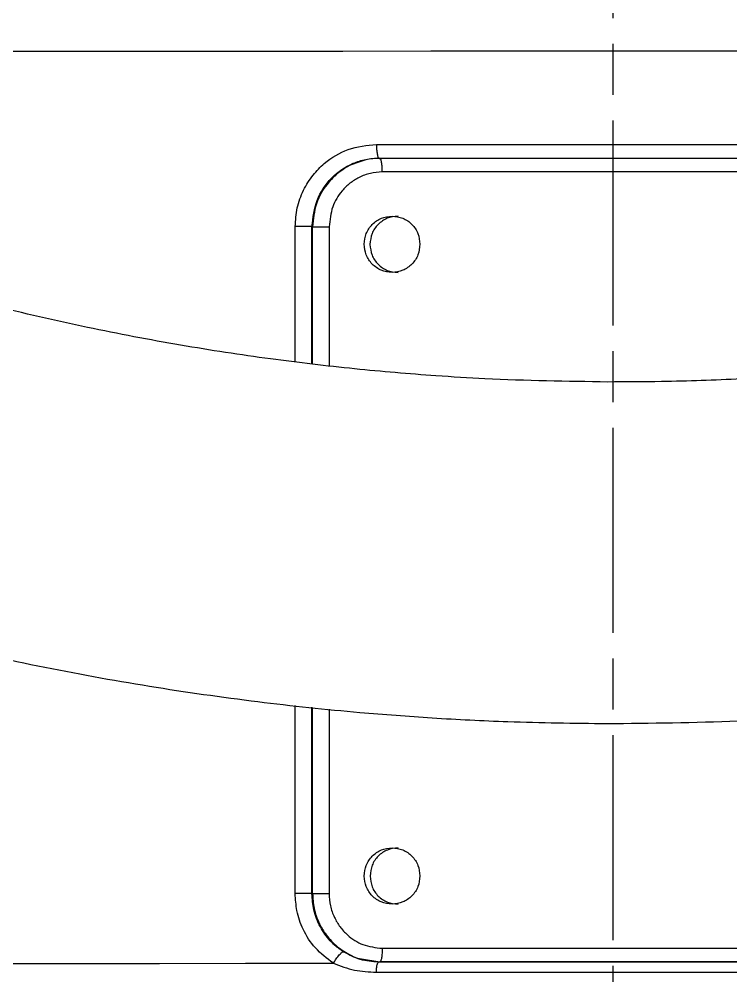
# Model space of a CAD drawing. Header units: millimetres. Extents: x 2451 to 4400, y 944 to 2322.
# Drawn here: x 3236.8 to 3278.5, y 1141 to 1197 of the extents above; entities that cross this region are included whole.
import ezdxf

# ---------------------------------------------------------------- set-up
doc = ezdxf.new("R2010")
doc.units = ezdxf.units.MM
doc.linetypes.add('AM_ISO08W050', pattern=[18, 12, -1.5, 3, -1.5])
doc.layers.add('AM_7', color=4, linetype='AM_ISO08W050', lineweight=25)

msp = doc.modelspace()

# ---------------------------------------------------------------- linework, layer by layer
at = {"color": 7, "linetype": 'Continuous', "lineweight": 25}
for p, q in [((3257.842, 1188.872), (3257.904, 1188.86)), ((3257.947, 1188.807), (3257.904, 1188.86)), ((3252.943, 1176.941), (3252.943, 1184.861)), ((3253.963, 1184.853), (3253.927, 1184.86)), ((3253.927, 1176.824), (3253.927, 1184.86)), ((3253.963, 1176.82), (3253.963, 1184.853)), ((3254.931, 1184.851), (3254.931, 1176.706)), ((3252.942, 1145.795), (3252.942, 1156.811)), ((3253.926, 1145.793), (3253.926, 1156.707)), ((3253.961, 1145.799), (3253.962, 1156.703)), ((3254.93, 1156.601), (3254.929, 1145.798)), ((3253.926, 1145.793), (3253.961, 1145.799)), ((3256.711, 1141.986), (3257.9, 1141.795)), ((3257.9, 1141.795), (3257.823, 1141.781)), ((3257.944, 1141.847), (3257.9, 1141.795))]:
    msp.add_line(p, q, dxfattribs=at)
at = {"color": 7, "linetype": 'Continuous', "lineweight": 25, "flags": 128}
for points in [[(3236.06, 1195.129), (3240.791, 1195.134), (3245.66, 1195.138), (3250.645, 1195.141), (3255.725, 1195.144), (3260.877, 1195.146), (3266.076, 1195.147), (3271.301, 1195.147), (3276.527, 1195.147), (3281.732, 1195.146)], [(3194.342, 1141.574), (3195.233, 1141.585), (3196.477, 1141.596), (3198.068, 1141.607), (3199.999, 1141.618), (3202.26, 1141.628), (3204.841, 1141.638), (3207.731, 1141.647), (3210.916, 1141.656), (3214.381, 1141.665), (3218.11, 1141.673), (3222.087, 1141.681), (3226.292, 1141.687), (3230.706, 1141.694), (3235.31, 1141.699), (3240.081, 1141.704), (3244.998, 1141.708), (3250.037, 1141.712), (3255.177, 1141.715)]]:
    msp.add_lwpolyline(points, dxfattribs=at)
at = {"color": 7, "linetype": 'Continuous', "lineweight": 25}
for centre, radius, start, end in [((3253.2, 1025.755), 159.106, 89.73825, 90.09254), ((3254.683, 1341.263), 156.412, 269.73624, 270.09082), ((3253.199, 986.687), 159.108, 89.73825, 90.09254), ((3254.681, 1302.214), 156.416, 269.73625, 270.09082)]:
    msp.add_arc(centre, radius, start, end, dxfattribs=at)
for points, knots in [([(3271.2, 1155.758), (3273.761, 1155.783), (3277.341, 1155.818), (3282.61, 1156.096), (3287.075, 1156.432), (3292.391, 1156.997), (3297.96, 1157.771), (3303.773, 1158.781), (3309.744, 1160.037), (3315.82, 1161.547), (3321.958, 1163.318), (3328.124, 1165.352), (3334.287, 1167.652), (3340.424, 1170.217), (3346.512, 1173.047), (3352.532, 1176.141), (3358.464, 1179.496), (3364.293, 1183.108), (3370.003, 1186.973), (3375.579, 1191.088), (3381.006, 1195.445), (3386.272, 1200.039), (3391.363, 1204.864), (3396.268, 1209.911), (3400.975, 1215.174), (3405.473, 1220.644), (3409.751, 1226.312), (3413.8, 1232.17), (3417.609, 1238.206), (3421.171, 1244.412), (3424.476, 1250.777), (3427.517, 1257.289), (3430.286, 1263.939), (3432.776, 1270.713), (3434.982, 1277.601), (3436.896, 1284.589), (3438.515, 1291.667), (3439.833, 1298.821), (3440.846, 1306.038), (3441.55, 1313.305), (3441.943, 1320.609), (3442.022, 1327.937), (3441.785, 1335.275), (3441.231, 1342.61), (3440.359, 1349.927), (3439.168, 1357.214), (3437.66, 1364.457), (3435.835, 1371.642), (3433.695, 1378.754), (3431.241, 1385.782), (3428.476, 1392.71), (3425.403, 1399.527), (3422.026, 1406.217), (3418.349, 1412.769), (3414.375, 1419.169), (3410.11, 1425.405), (3405.559, 1431.463), (3400.727, 1437.331), (3395.62, 1442.997), (3390.243, 1448.45), (3384.796, 1453.498), (3379.323, 1458.15), (3373.865, 1462.419), (3368.24, 1466.462), (3362.458, 1470.27), (3356.531, 1473.838), (3350.469, 1477.16), (3344.283, 1480.23), (3337.986, 1483.044), (3331.592, 1485.596), (3325.117, 1487.882), (3318.58, 1489.898), (3312.005, 1491.641), (3305.432, 1493.106), (3298.938, 1494.287), (3292.648, 1495.184), (3287.125, 1495.768), (3282.242, 1496.135), (3277.418, 1496.375), (3271.443, 1496.492), (3265.927, 1496.382), (3260.657, 1496.11), (3256.193, 1495.773), (3250.877, 1495.208), (3245.308, 1494.434), (3239.494, 1493.424), (3233.523, 1492.168), (3227.447, 1490.657), (3221.309, 1488.887), (3215.144, 1486.853), (3208.981, 1484.553), (3202.844, 1481.988), (3196.756, 1479.157), (3190.736, 1476.064), (3184.803, 1472.709), (3178.974, 1469.097), (3173.264, 1465.231), (3167.689, 1461.117), (3162.262, 1456.76), (3156.996, 1452.166), (3151.905, 1447.341), (3147, 1442.294), (3142.293, 1437.031), (3137.795, 1431.561), (3133.517, 1425.892), (3129.468, 1420.035), (3125.658, 1413.999), (3122.097, 1407.793), (3118.792, 1401.428), (3115.749, 1394.916), (3112.987, 1388.265), (3110.65, 1381.982), (3109.372, 1377.877), (3108.808, 1376.069)], [0, 0, 0, 0, 0.010207, 0.014274, 0.021037, 0.028056, 0.035587, 0.043451, 0.051578, 0.059911, 0.06841, 0.077044, 0.085791, 0.094634, 0.103558, 0.112554, 0.121612, 0.130726, 0.13989, 0.149098, 0.158347, 0.167633, 0.176954, 0.186306, 0.195688, 0.205098, 0.214535, 0.223996, 0.233481, 0.242989, 0.252518, 0.262068, 0.271639, 0.281229, 0.290838, 0.300466, 0.310113, 0.319778, 0.329461, 0.339162, 0.348881, 0.358618, 0.368373, 0.378146, 0.387938, 0.397748, 0.407578, 0.417427, 0.427296, 0.437185, 0.447097, 0.457031, 0.466988, 0.47697, 0.486979, 0.497016, 0.507082, 0.517181, 0.527315, 0.537488, 0.547704, 0.556915, 0.566123, 0.575327, 0.584526, 0.593719, 0.602905, 0.612082, 0.621247, 0.630396, 0.639524, 0.64862, 0.657668, 0.666638, 0.675463, 0.683979, 0.691963, 0.697606, 0.703501, 0.71122, 0.721427, 0.725494, 0.732257, 0.739276, 0.746807, 0.754671, 0.762798, 0.771131, 0.77963, 0.788264, 0.797011, 0.805853, 0.814778, 0.823774, 0.832832, 0.841946, 0.85111, 0.860318, 0.869567, 0.878853, 0.888174, 0.897526, 0.906908, 0.916318, 0.925755, 0.935216, 0.944701, 0.954208, 0.963738, 0.973288, 0.982858, 0.992449, 1, 1, 1, 1]), ([(3101.33, 1327.25), (3101.314, 1326.258), (3101.259, 1322.819), (3101.495, 1316.93), (3102.034, 1309.595), (3102.91, 1302.277), (3104.099, 1294.99), (3105.608, 1287.748), (3107.432, 1280.563), (3109.573, 1273.45), (3112.027, 1266.423), (3114.792, 1259.494), (3117.864, 1252.678), (3121.241, 1245.987), (3124.919, 1239.435), (3128.893, 1233.035), (3133.158, 1226.8), (3137.709, 1220.742), (3142.541, 1214.874), (3147.648, 1209.207), (3153.024, 1203.755), (3158.471, 1198.707), (3163.945, 1194.055), (3169.403, 1189.785), (3175.028, 1185.743), (3180.809, 1181.935), (3186.737, 1178.367), (3192.799, 1175.045), (3198.985, 1171.974), (3205.282, 1169.161), (3211.675, 1166.609), (3218.15, 1164.323), (3224.688, 1162.307), (3231.263, 1160.564), (3237.836, 1159.099), (3244.33, 1157.918), (3250.619, 1157.021), (3256.143, 1156.437), (3261.026, 1156.071), (3265.85, 1155.823), (3269.264, 1155.782), (3271.2, 1155.758)], [0, 0, 0, 0, 0.011098, 0.038456, 0.065866, 0.093327, 0.120841, 0.148408, 0.176031, 0.203709, 0.231446, 0.259243, 0.287104, 0.31503, 0.343027, 0.371097, 0.399245, 0.427478, 0.455801, 0.484223, 0.512754, 0.541404, 0.567237, 0.593062, 0.618875, 0.644675, 0.670459, 0.696222, 0.721959, 0.747663, 0.773323, 0.798921, 0.824432, 0.849809, 0.874965, 0.899718, 0.9236, 0.945993, 0.961817, 0.978352, 1, 1, 1, 1]), ([(3415.93, 1284.03), (3415.63, 1282.968), (3414.693, 1279.663), (3412.787, 1274.212), (3410.228, 1267.685), (3407.344, 1261.273), (3404.158, 1254.985), (3400.67, 1248.836), (3396.885, 1242.84), (3392.809, 1237.011), (3388.446, 1231.362), (3383.802, 1225.907), (3378.883, 1220.657), (3373.874, 1215.801), (3368.819, 1211.329), (3363.761, 1207.231), (3358.533, 1203.357), (3353.145, 1199.715), (3347.609, 1196.312), (3341.936, 1193.154), (3336.139, 1190.247), (3330.232, 1187.596), (3324.228, 1185.207), (3318.146, 1183.085), (3312.006, 1181.232), (3305.839, 1179.654), (3299.695, 1178.355), (3293.686, 1177.343), (3288.119, 1176.632), (3283.273, 1176.187), (3278.804, 1175.909), (3274.899, 1175.771), (3272.299, 1175.762), (3271.251, 1175.758)], [0, 0, 0, 0, 0.017078, 0.053144, 0.089298, 0.125545, 0.161888, 0.198335, 0.23489, 0.271563, 0.308361, 0.345297, 0.382382, 0.419634, 0.453214, 0.486783, 0.520336, 0.55387, 0.58738, 0.62086, 0.654303, 0.687696, 0.721023, 0.754256, 0.787351, 0.820228, 0.85273, 0.884498, 0.914491, 0.939551, 0.959781, 0.98378, 1, 1, 1, 1]), ([(3271.251, 1175.758), (3268.851, 1175.795), (3265.492, 1175.848), (3260.55, 1176.151), (3256.36, 1176.508), (3251.373, 1177.099), (3246.152, 1177.899), (3240.706, 1178.937), (3235.118, 1180.221), (3229.439, 1181.759), (3223.71, 1183.557), (3217.967, 1185.617), (3212.237, 1187.942), (3206.542, 1190.525), (3200.921, 1193.394), (3196.998, 1195.525), (3194.996, 1196.767), (3194.795, 1196.891)], [0, 0, 0, 0, 0.089708, 0.125509, 0.185041, 0.24684, 0.313151, 0.382408, 0.453986, 0.527384, 0.602246, 0.678309, 0.755372, 0.833285, 0.911926, 0.991202, 1, 1, 1, 1]), ([(3252.943, 1184.861), (3252.967, 1185.228), (3253.014, 1185.965), (3253.395, 1186.993), (3253.944, 1187.874), (3254.788, 1188.739), (3256.033, 1189.501), (3257.139, 1189.615), (3257.703, 1189.673)], [0, 0, 0, 0, 0.144955, 0.291072, 0.429926, 0.55636, 0.774114, 1, 1, 1, 1]), ([(3257.703, 1189.673), (3257.705, 1189.574), (3257.707, 1189.422), (3257.725, 1189.238), (3257.743, 1189.111), (3257.765, 1189.007), (3257.797, 1188.905), (3257.824, 1188.885), (3257.842, 1188.872)], [0, 0, 0, 0, 0.2398052, 0.3685843, 0.5, 0.6314158, 0.7601948, 1, 1, 1, 1]), ([(3271.633, 1189.676), (3274.065, 1189.676), (3278.911, 1189.676), (3286.09, 1189.675), (3291.935, 1189.674), (3296.493, 1189.672), (3299.84, 1189.671), (3303.116, 1189.669), (3306.314, 1189.667), (3309.429, 1189.665), (3313.383, 1189.662), (3318.178, 1189.658), (3323.732, 1189.652), (3329.081, 1189.645), (3332.785, 1189.64), (3334.458, 1189.637), (3334.664, 1189.636)], [0, 0, 0, 0, 0.099314, 0.197878, 0.29569, 0.344327, 0.392776, 0.441037, 0.48911, 0.536996, 0.584693, 0.676006, 0.773113, 0.876014, 0.984707, 1, 1, 1, 1]), ([(3253.927, 1184.86), (3253.986, 1185.386), (3254.104, 1186.439), (3255.007, 1187.773), (3256.086, 1188.511), (3257.07, 1188.827), (3257.585, 1188.857), (3257.842, 1188.872)], [0, 0, 0, 0, 0.250222, 0.500218, 0.74969, 0.874861, 1, 1, 1, 1]), ([(3256.612, 1188.608), (3256.467, 1188.563), (3256.067, 1188.439), (3255.49, 1188.048), (3254.745, 1187.343), (3254.101, 1186.259), (3254.007, 1185.306), (3253.963, 1184.853)], [0, 0, 0, 0, 0.093897, 0.258023, 0.422171, 0.724916, 1, 1, 1, 1]), ([(3257.904, 1188.86), (3257.622, 1188.85), (3257.176, 1188.833), (3256.764, 1188.669), (3256.612, 1188.608)], [0, 0, 0, 0, 0.632839, 1, 1, 1, 1]), ([(3257.842, 1188.872), (3260.126, 1188.873), (3264.694, 1188.874), (3269.317, 1188.874), (3271.629, 1188.875)], [0, 0, 0, 0, 0.5, 1, 1, 1, 1]), ([(3257.904, 1188.86), (3260.163, 1188.861), (3262.855, 1188.861), (3266.406, 1188.862), (3268.453, 1188.862), (3270.26, 1188.862), (3271.281, 1188.862), (3271.539, 1188.862), (3271.605, 1188.862), (3271.622, 1188.862), (3271.627, 1188.862), (3271.628, 1188.862), (3271.629, 1188.862), (3271.629, 1188.862)], [0, 0, 0, 0, 0.497027, 0.592231, 0.774282, 0.942828, 0.985336, 0.996149, 0.998944, 0.99969, 0.999899, 0.999963, 1, 1, 1, 1]), ([(3258.043, 1188.059), (3258.041, 1188.156), (3258.037, 1188.359), (3258.011, 1188.584), (3257.982, 1188.719), (3257.963, 1188.791), (3257.95, 1188.803), (3257.947, 1188.807)], [0, 0, 0, 0, 0.29566, 0.618308, 0.783604, 0.946574, 1, 1, 1, 1]), ([(3271.629, 1188.875), (3273.992, 1188.875), (3278.83, 1188.875), (3286.194, 1188.874), (3293.751, 1188.872), (3301.402, 1188.869), (3309.023, 1188.864), (3316.489, 1188.858), (3323.583, 1188.851), (3329.155, 1188.844), (3331.951, 1188.839), (3332.883, 1188.837)], [0, 0, 0, 0, 0.099936, 0.20465, 0.314142, 0.428413, 0.547463, 0.671293, 0.799904, 0.933297, 1, 1, 1, 1]), ([(3271.629, 1188.862), (3271.935, 1188.862), (3272.746, 1188.863), (3274.168, 1188.863), (3275.68, 1188.863), (3276.888, 1188.863), (3277.781, 1188.863), (3278.751, 1188.863), (3279.987, 1188.863), (3281.2, 1188.862), (3282.348, 1188.862), (3283.629, 1188.862), (3285.464, 1188.862), (3287.143, 1188.861), (3288.492, 1188.861), (3289.301, 1188.861), (3290.156, 1188.861), (3291.056, 1188.86), (3292, 1188.86), (3294.935, 1188.859), (3299.481, 1188.857), (3305.174, 1188.854), (3309.845, 1188.851), (3313.559, 1188.848), (3316.388, 1188.846), (3318.398, 1188.844), (3319.584, 1188.843), (3320.143, 1188.842), (3320.305, 1188.842), (3320.357, 1188.842), (3320.376, 1188.842), (3320.382, 1188.842), (3320.384, 1188.842), (3320.385, 1188.842), (3320.386, 1188.842), (3320.386, 1188.842), (3320.386, 1188.842), (3320.386, 1188.842), (3320.386, 1188.842), (3320.655, 1188.841), (3321.337, 1188.841), (3322.592, 1188.839), (3324.101, 1188.837), (3325.499, 1188.836), (3326.518, 1188.834), (3327.292, 1188.833), (3328.117, 1188.832), (3329.102, 1188.831), (3330.078, 1188.829), (3330.879, 1188.828), (3331.658, 1188.827), (3332.295, 1188.826), (3332.733, 1188.825), (3332.856, 1188.825)], [0, 0, 0, 0, 0.012973, 0.034337, 0.060199, 0.077036, 0.085541, 0.098133, 0.118255, 0.138092, 0.149882, 0.167263, 0.192912, 0.228649, 0.239676, 0.251395, 0.263806, 0.27691, 0.290705, 0.305192, 0.405966, 0.493675, 0.568315, 0.629883, 0.678375, 0.713791, 0.736127, 0.74239, 0.744295, 0.745005, 0.745236, 0.745322, 0.745357, 0.745372, 0.745378, 0.745381, 0.745382, 0.745383, 0.745383, 0.745383, 0.760108, 0.782989, 0.815582, 0.846332, 0.865142, 0.876857, 0.893505, 0.916185, 0.939041, 0.956594, 0.969065, 0.991384, 1, 1, 1, 1]), ([(3258.043, 1188.059), (3257.808, 1188.043), (3257.338, 1188.012), (3256.695, 1187.766), (3256.134, 1187.414), (3255.571, 1186.863), (3255.051, 1186.011), (3254.972, 1185.248), (3254.931, 1184.851)], [0, 0, 0, 0, 0.142859, 0.286474, 0.415247, 0.544304, 0.763146, 1, 1, 1, 1]), ([(3324.758, 1188.035), (3323.909, 1188.036), (3321.984, 1188.039), (3318.821, 1188.042), (3315.397, 1188.045), (3310.407, 1188.049), (3303.586, 1188.054), (3294.687, 1188.058), (3285.537, 1188.061), (3276.289, 1188.062), (3267.07, 1188.061), (3261.04, 1188.059), (3258.043, 1188.059)], [0, 0, 0, 0, 0.048952, 0.110958, 0.16991, 0.225807, 0.358661, 0.489986, 0.619783, 0.748051, 0.87479, 1, 1, 1, 1]), ([(3256.986, 1183.826), (3257.01, 1184.04), (3257.059, 1184.47), (3257.432, 1185.016), (3257.971, 1185.402), (3258.401, 1185.452), (3258.616, 1185.477)], [0, 0, 0, 0, 0.246716, 0.496183, 0.748181, 1, 1, 1, 1]), ([(3258.616, 1185.477), (3258.832, 1185.452), (3259.263, 1185.402), (3259.803, 1185.015), (3260.177, 1184.47), (3260.225, 1184.041), (3260.249, 1183.827)], [0, 0, 0, 0, 0.252568, 0.504589, 0.753637, 1, 1, 1, 1]), ([(3258.616, 1182.177), (3258.4, 1182.202), (3257.969, 1182.252), (3257.431, 1182.639), (3257.058, 1183.184), (3257.01, 1183.613), (3256.986, 1183.826)], [0, 0, 0, 0, 0.252697, 0.504909, 0.753898, 1, 1, 1, 1]), ([(3260.249, 1183.827), (3260.225, 1183.614), (3260.177, 1183.184), (3259.802, 1182.638), (3259.261, 1182.252), (3258.831, 1182.202), (3258.616, 1182.177)], [0, 0, 0, 0, 0.246955, 0.496409, 0.748277, 1, 1, 1, 1]), ([(3256.986, 1146.826), (3257.01, 1147.04), (3257.059, 1147.47), (3257.432, 1148.016), (3257.971, 1148.402), (3258.401, 1148.452), (3258.616, 1148.477)], [0, 0, 0, 0, 0.246716, 0.496183, 0.748181, 1, 1, 1, 1]), ([(3258.616, 1148.477), (3258.832, 1148.452), (3259.263, 1148.402), (3259.803, 1148.015), (3260.177, 1147.47), (3260.225, 1147.041), (3260.249, 1146.827)], [0, 0, 0, 0, 0.252568, 0.504589, 0.753637, 1, 1, 1, 1]), ([(3258.616, 1145.177), (3258.4, 1145.202), (3257.969, 1145.252), (3257.431, 1145.639), (3257.058, 1146.184), (3257.01, 1146.613), (3256.986, 1146.826)], [0, 0, 0, 0, 0.252697, 0.504909, 0.753898, 1, 1, 1, 1]), ([(3260.249, 1146.827), (3260.225, 1146.614), (3260.177, 1146.184), (3259.802, 1145.638), (3259.261, 1145.252), (3258.831, 1145.202), (3258.616, 1145.177)], [0, 0, 0, 0, 0.246955, 0.496409, 0.748277, 1, 1, 1, 1]), ([(3255.177, 1141.715), (3254.805, 1141.996), (3254.089, 1142.538), (3253.393, 1143.639), (3253.006, 1144.738), (3252.962, 1145.46), (3252.942, 1145.795)], [0, 0, 0, 0, 0.289317, 0.556861, 0.794359, 1, 1, 1, 1]), ([(3255.762, 1142.392), (3255.753, 1142.398), (3255.671, 1142.45), (3255.399, 1142.641), (3254.91, 1143.081), (3254.372, 1143.839), (3253.993, 1144.793), (3253.948, 1145.471), (3253.926, 1145.793)], [0, 0, 0, 0, 0.00842, 0.072905, 0.250214, 0.500148, 0.762303, 1, 1, 1, 1]), ([(3253.961, 1145.799), (3253.979, 1145.51), (3254.017, 1144.908), (3254.297, 1144.119), (3254.724, 1143.386), (3255.294, 1142.738), (3255.997, 1142.286), (3256.481, 1142.022), (3256.701, 1141.988), (3256.711, 1141.986)], [0, 0, 0, 0, 0.171291, 0.356774, 0.490954, 0.676469, 0.865666, 0.994174, 1, 1, 1, 1]), ([(3254.929, 1145.798), (3254.944, 1145.558), (3254.974, 1145.076), (3255.211, 1144.415), (3255.55, 1143.837), (3256.082, 1143.257), (3256.908, 1142.718), (3257.654, 1142.636), (3258.041, 1142.593)], [0, 0, 0, 0, 0.14404, 0.288565, 0.417763, 0.546793, 0.764831, 1, 1, 1, 1]), ([(3258.041, 1142.593), (3258.039, 1142.494), (3258.036, 1142.342), (3258.019, 1142.158), (3258.001, 1142.031), (3257.978, 1141.931), (3257.959, 1141.862), (3257.947, 1141.849), (3257.944, 1141.847)], [0, 0, 0, 0, 0.300445, 0.461774, 0.626406, 0.791044, 0.952392, 1, 1, 1, 1]), ([(3258.041, 1142.593), (3260.436, 1142.594), (3265.241, 1142.595), (3272.565, 1142.596), (3278.51, 1142.596), (3283.042, 1142.595), (3286.175, 1142.594), (3289.291, 1142.594), (3292.385, 1142.593), (3295.45, 1142.592), (3298.482, 1142.59), (3302.735, 1142.588), (3308.276, 1142.585), (3315.02, 1142.58), (3321.747, 1142.573), (3327.468, 1142.566), (3332.189, 1142.558), (3335.992, 1142.551), (3339.426, 1142.542), (3342.384, 1142.533), (3344.838, 1142.524), (3345.883, 1142.517), (3346.415, 1142.513)], [0, 0, 0, 0, 0.060834, 0.1220737, 0.183719, 0.2102711, 0.2368979, 0.2635992, 0.2903751, 0.3172255, 0.3441506, 0.3711502, 0.4324096, 0.4986217, 0.5697855, 0.6458999, 0.6994123, 0.7551267, 0.8130428, 0.8731605, 0.9354796, 1, 1, 1, 1]), ([(3255.177, 1141.715), (3255.232, 1141.802), (3255.318, 1141.936), (3255.437, 1142.096), (3255.526, 1142.205), (3255.607, 1142.291), (3255.696, 1142.373), (3255.736, 1142.385), (3255.762, 1142.392)], [0, 0, 0, 0, 0.242638, 0.372608, 0.50472, 0.63614, 0.76412, 1, 1, 1, 1]), ([(3257.823, 1141.781), (3257.459, 1141.809), (3256.727, 1141.864), (3256.085, 1142.215), (3255.762, 1142.392)], [0, 0, 0, 0, 0.496296, 1, 1, 1, 1]), ([(3255.177, 1141.715), (3255.585, 1141.56), (3256.394, 1141.254), (3257.262, 1141.213), (3257.692, 1141.193)], [0, 0, 0, 0, 0.50438, 1, 1, 1, 1]), ([(3257.692, 1141.193), (3257.697, 1141.274), (3257.708, 1141.438), (3257.74, 1141.629), (3257.78, 1141.754), (3257.809, 1141.772), (3257.823, 1141.781)], [0, 0, 0, 0, 0.253181, 0.513078, 0.765924, 1, 1, 1, 1]), ([(3347.708, 1141.7), (3346.983, 1141.705), (3345.533, 1141.714), (3341.743, 1141.727), (3336.845, 1141.739), (3330.804, 1141.75), (3323.756, 1141.76), (3315.813, 1141.768), (3307.114, 1141.775), (3297.806, 1141.78), (3288.049, 1141.783), (3278.015, 1141.784), (3267.855, 1141.784), (3261.167, 1141.782), (3257.823, 1141.781)], [0, 0, 0, 0, 0.083333, 0.166667, 0.25, 0.333334, 0.416667, 0.5, 0.583334, 0.666667, 0.75, 0.833334, 0.916667, 1, 1, 1, 1]), ([(3347.171, 1141.714), (3346.671, 1141.718), (3345.685, 1141.724), (3343.405, 1141.733), (3340.644, 1141.742), (3337.416, 1141.75), (3333.805, 1141.757), (3329.259, 1141.765), (3323.656, 1141.773), (3316.937, 1141.78), (3310.035, 1141.786), (3303.105, 1141.79), (3296.281, 1141.793), (3289.671, 1141.796), (3283.361, 1141.797), (3276.839, 1141.798), (3270.257, 1141.797), (3263.779, 1141.796), (3259.773, 1141.795), (3257.9, 1141.795)], [0, 0, 0, 0, 0.060587, 0.1195299, 0.1768287, 0.2324833, 0.2864935, 0.3388593, 0.4142998, 0.4860434, 0.5540892, 0.6184368, 0.6790855, 0.7360349, 0.7892846, 0.838834, 0.8991333, 0.9528558, 1, 1, 1, 1]), ([(3257.692, 1141.193), (3260.717, 1141.193), (3266.753, 1141.195), (3275.906, 1141.195), (3284.948, 1141.194), (3293.776, 1141.191), (3302.268, 1141.186), (3309.112, 1141.181), (3314.57, 1141.176), (3318.922, 1141.172), (3323.38, 1141.166), (3327.859, 1141.159), (3331.993, 1141.152), (3335.733, 1141.144), (3339.051, 1141.136), (3342.087, 1141.127), (3344.739, 1141.117), (3346.974, 1141.107), (3347.952, 1141.099), (3348.451, 1141.095)], [0, 0, 0, 0, 0.0746907, 0.1490623, 0.2231148, 0.2968479, 0.3702616, 0.4433557, 0.4832428, 0.5266364, 0.5735359, 0.623941, 0.6778511, 0.7254581, 0.7754993, 0.8279744, 0.882883, 0.940225, 1, 1, 1, 1])]:
    msp.add_open_spline(points, degree=3, knots=knots, dxfattribs=at)
for points in [[(3257.703, 1189.673), (3260.01, 1189.674), (3264.626, 1189.676), (3269.297, 1189.676), (3271.633, 1189.676)], [(3258.966, 1185.471), (3258.75, 1185.447), (3258.32, 1185.397), (3257.776, 1185.015), (3257.396, 1184.47), (3257.347, 1184.037), (3257.322, 1183.821)], [(3257.322, 1183.821), (3257.347, 1183.605), (3257.396, 1183.172), (3257.776, 1182.627), (3258.32, 1182.246), (3258.751, 1182.196), (3258.966, 1182.171)], [(3258.968, 1148.471), (3258.753, 1148.447), (3258.322, 1148.397), (3257.779, 1148.015), (3257.399, 1147.47), (3257.349, 1147.037), (3257.325, 1146.821)], [(3257.325, 1146.821), (3257.349, 1146.605), (3257.399, 1146.173), (3257.779, 1145.627), (3258.322, 1145.246), (3258.753, 1145.196), (3258.968, 1145.171)]]:
    msp.add_open_spline(points, degree=3, dxfattribs=at)
at = {"layer": 'AM_7'}
msp.add_line((3271.556, 1107.074), (3271.556, 1464.623), dxfattribs=at)

doc.saveas('drawing.dxf')
